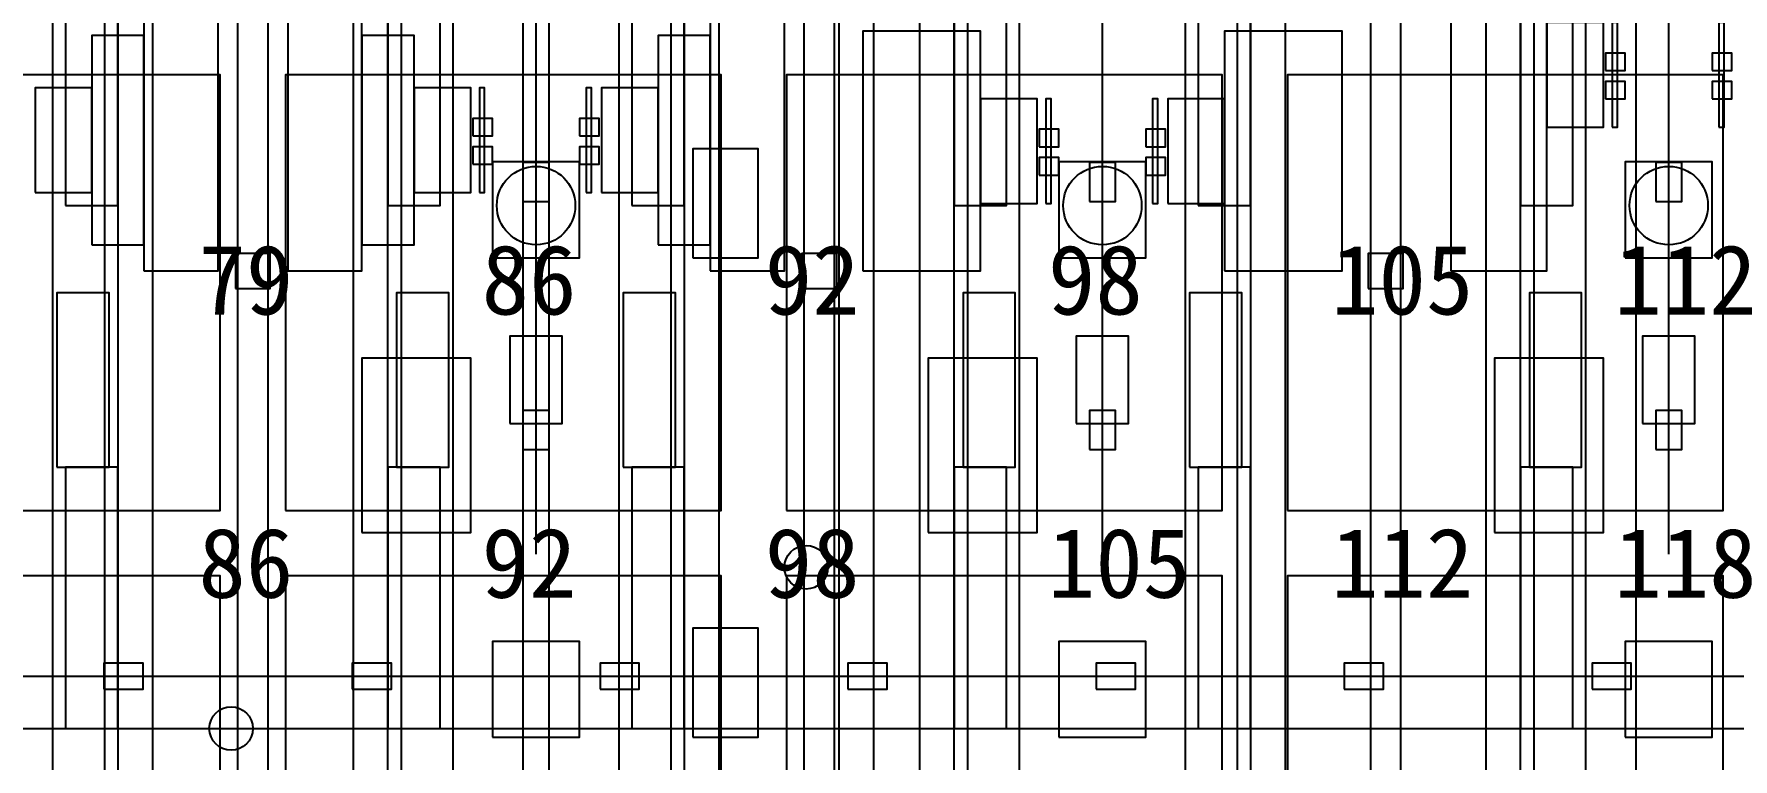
# Model space of a CAD drawing. Header units: metres. Extents: x -1640 to 1560, y -268 to 2338.
# Drawn here: x 100.22 to 139.22, y 1645.3 to 1661.94 of the extents above; entities that cross this region are included whole.
import ezdxf

# ---------------------------------------------------------------- set-up
doc = ezdxf.new("R2010")
doc.units = ezdxf.units.M
for name, color, linetype in [('1F_CHL', 4, 'Continuous'), ('1F_EHS_EXTINGUISHER_HYDRANT_CABINET_CONCEPT', 1, 'Continuous'), ('1F_PUMP', 2, 'Continuous'), ('1F_SCR', 3, 'Continuous'), ('2F_CSF_LATERAL_RACK_CONCEPT', 9, 'Continuous'), ('2F_RFG', 5, 'Continuous'), ('2F_VMB', 6, 'Continuous'), ('3F_CLEANROOM_OVERHEAD_PIPE_DUCT_CONCEPT', 9, 'Continuous'), ('3F_CMP', 5, 'Continuous'), ('3F_EHS_EGRESS_DIST_M', 2, 'Continuous'), ('3F_EHS_EXTINGUISHER_HYDRANT_CABINET_CONCEPT', 1, 'Continuous'), ('3F_EHS_GAS_DETECTOR', 6, 'Continuous'), ('3F_ETCH', 2, 'Continuous'), ('3F_FOUP', 5, 'Continuous'), ('3F_OHT', 9, 'Continuous'), ('3F_OHTV', 1, 'Continuous'), ('3F_STK', 3, 'Continuous'), ('3F_STRUCT_COLUMN', 8, 'Continuous'), ('3F_TBAR', 6, 'Continuous'), ('3F_WET', 6, 'Continuous'), ('4F_FFU', 1, 'Continuous'), ('4F_STRUCT_PLENUM_TRUSS_CONCEPT', 9, 'Continuous'), ('5F_CHL', 4, 'Continuous'), ('5F_EHS_EXTINGUISHER_HYDRANT_CABINET_CONCEPT', 1, 'Continuous'), ('5F_PUMP', 2, 'Continuous'), ('5F_SCR', 3, 'Continuous'), ('6F_CSF_LATERAL_RACK_CONCEPT', 9, 'Continuous'), ('6F_RFG', 5, 'Continuous'), ('6F_VMB', 6, 'Continuous'), ('7F_CLEANROOM_OVERHEAD_PIPE_DUCT_CONCEPT', 9, 'Continuous'), ('7F_CMP', 5, 'Continuous'), ('7F_EHS_EGRESS_DIST_M', 2, 'Continuous'), ('7F_EHS_EXTINGUISHER_HYDRANT_CABINET_CONCEPT', 1, 'Continuous'), ('7F_EHS_GAS_DETECTOR', 6, 'Continuous'), ('7F_ETCH', 2, 'Continuous'), ('7F_FOUP', 5, 'Continuous'), ('7F_OHT', 9, 'Continuous'), ('7F_OHTV', 1, 'Continuous'), ('7F_STK', 3, 'Continuous'), ('7F_STRUCT_COLUMN', 8, 'Continuous'), ('7F_TBAR', 6, 'Continuous'), ('7F_WET', 6, 'Continuous'), ('8F_FFU', 1, 'Continuous'), ('8F_STRUCT_PLENUM_TRUSS_CONCEPT', 9, 'Continuous'), ('EHS_TREATED_EXHAUST', 30, 'Continuous'), ('UTIL_ELEC.LV_CONCEPT', 2, 'Continuous'), ('UTIL_GAS.BULK_CONCEPT', 2, 'Continuous'), ('UTIL_PCW.R_CONCEPT', 1, 'Continuous'), ('UTIL_PCW.S_CONCEPT', 6, 'Continuous')]:
    doc.layers.add(name, color=color, linetype=linetype)

msp = doc.modelspace()

# ---------------------------------------------------------------- linework, layer by layer
at = {"layer": '1F_CHL'}
for points in [[(115.35, 1656.8), (116.85, 1656.8), (116.85, 1659.3), (115.35, 1659.3)], [(115.35, 1645.8), (116.85, 1645.8), (116.85, 1648.3), (115.35, 1648.3)]]:
    msp.add_lwpolyline(points, close=True, dxfattribs=at)
at = {"layer": '1F_EHS_EXTINGUISHER_HYDRANT_CABINET_CONCEPT'}
msp.add_circle((104.75, 1646), 0.5, dxfattribs=at)
at = {"layer": '1F_PUMP'}
for points in [[(100.75, 1652), (101.95, 1652), (101.95, 1656), (100.75, 1656)], [(108.55, 1652), (109.75, 1652), (109.75, 1656), (108.55, 1656)], [(113.75, 1652), (114.95, 1652), (114.95, 1656), (113.75, 1656)], [(121.55, 1652), (122.75, 1652), (122.75, 1656), (121.55, 1656)], [(126.75, 1652), (127.95, 1652), (127.95, 1656), (126.75, 1656)], [(134.55, 1652), (135.75, 1652), (135.75, 1656), (134.55, 1656)]]:
    msp.add_lwpolyline(points, close=True, dxfattribs=at)
at = {"layer": '1F_SCR'}
for points in [[(110.75, 1656.8), (112.75, 1656.8), (112.75, 1659), (110.75, 1659)], [(123.75, 1656.8), (125.75, 1656.8), (125.75, 1659), (123.75, 1659)], [(136.75, 1656.8), (138.75, 1656.8), (138.75, 1659), (136.75, 1659)], [(110.75, 1645.8), (112.75, 1645.8), (112.75, 1648), (110.75, 1648)], [(123.75, 1645.8), (125.75, 1645.8), (125.75, 1648), (123.75, 1648)], [(136.75, 1645.8), (138.75, 1645.8), (138.75, 1648), (136.75, 1648)]]:
    msp.add_lwpolyline(points, close=True, dxfattribs=at)
at = {"layer": '2F_CSF_LATERAL_RACK_CONCEPT'}
for points in [[(102.15, 1573), (102.95, 1573), (102.95, 1719), (102.15, 1719)], [(107.55, 1573), (108.35, 1573), (108.35, 1719), (107.55, 1719)], [(115.15, 1573), (115.95, 1573), (115.95, 1719), (115.15, 1719)], [(120.55, 1573), (121.35, 1573), (121.35, 1719), (120.55, 1719)], [(128.15, 1573), (128.95, 1573), (128.95, 1719), (128.15, 1719)], [(133.55, 1573), (134.35, 1573), (134.35, 1719), (133.55, 1719)]]:
    msp.add_lwpolyline(points, close=True, dxfattribs=at)
at = {"layer": '2F_RFG'}
for points in [[(100.95, 1658), (102.15, 1658), (102.15, 1664), (100.95, 1664)], [(108.35, 1658), (109.55, 1658), (109.55, 1664), (108.35, 1664)], [(113.95, 1658), (115.15, 1658), (115.15, 1664), (113.95, 1664)], [(121.35, 1658), (122.55, 1658), (122.55, 1664), (121.35, 1664)], [(126.95, 1658), (128.15, 1658), (128.15, 1664), (126.95, 1664)], [(134.35, 1658), (135.55, 1658), (135.55, 1664), (134.35, 1664)], [(100.95, 1646), (102.15, 1646), (102.15, 1652), (100.95, 1652)], [(108.35, 1646), (109.55, 1646), (109.55, 1652), (108.35, 1652)], [(113.95, 1646), (115.15, 1646), (115.15, 1652), (113.95, 1652)], [(121.35, 1646), (122.55, 1646), (122.55, 1652), (121.35, 1652)], [(126.95, 1646), (128.15, 1646), (128.15, 1652), (126.95, 1652)], [(134.35, 1646), (135.55, 1646), (135.55, 1652), (134.35, 1652)]]:
    msp.add_lwpolyline(points, close=True, dxfattribs=at)
at = {"layer": '2F_VMB'}
for points in [[(111.15, 1653), (112.35, 1653), (112.35, 1655), (111.15, 1655)], [(124.15, 1653), (125.35, 1653), (125.35, 1655), (124.15, 1655)], [(137.15, 1653), (138.35, 1653), (138.35, 1655), (137.15, 1655)]]:
    msp.add_lwpolyline(points, close=True, dxfattribs=at)
at = {"layer": '3F_CLEANROOM_OVERHEAD_PIPE_DUCT_CONCEPT'}
for points in [[(100.65, 1572), (101.85, 1572), (101.85, 1720), (100.65, 1720)], [(108.65, 1572), (109.85, 1572), (109.85, 1720), (108.65, 1720)], [(113.65, 1572), (114.85, 1572), (114.85, 1720), (113.65, 1720)], [(121.65, 1572), (122.85, 1572), (122.85, 1720), (121.65, 1720)], [(126.65, 1572), (127.85, 1572), (127.85, 1720), (126.65, 1720)], [(134.65, 1572), (135.85, 1572), (135.85, 1720), (134.65, 1720)]]:
    msp.add_lwpolyline(points, close=True, dxfattribs=at)
at = {"layer": '3F_CMP'}
for points in [[(119.25, 1656.5), (121.95, 1656.5), (121.95, 1662), (119.25, 1662)], [(127.55, 1656.5), (130.25, 1656.5), (130.25, 1662), (127.55, 1662)], [(121.95, 1658.05), (123.25, 1658.05), (123.25, 1660.45), (121.95, 1660.45)], [(126.25, 1658.05), (127.55, 1658.05), (127.55, 1660.45), (126.25, 1660.45)]]:
    msp.add_lwpolyline(points, close=True, dxfattribs=at)
at = {"layer": '3F_EHS_EXTINGUISHER_HYDRANT_CABINET_CONCEPT'}
msp.add_circle((117.95, 1649.7), 0.5, dxfattribs=at)
at = {"layer": '3F_EHS_GAS_DETECTOR'}
for centre in [(111.75, 1658), (124.75, 1658), (137.75, 1658)]:
    msp.add_circle(centre, 0.9, dxfattribs=at)
at = {"layer": '3F_ETCH'}
for points in [[(102.75, 1656.5), (104.45, 1656.5), (104.45, 1662.5), (102.75, 1662.5)], [(106.05, 1656.5), (107.75, 1656.5), (107.75, 1662.5), (106.05, 1662.5)], [(115.75, 1656.5), (117.45, 1656.5), (117.45, 1662.5), (115.75, 1662.5)], [(101.55, 1657.1), (102.75, 1657.1), (102.75, 1661.9), (101.55, 1661.9)], [(107.75, 1657.1), (108.95, 1657.1), (108.95, 1661.9), (107.75, 1661.9)], [(114.55, 1657.1), (115.75, 1657.1), (115.75, 1661.9), (114.55, 1661.9)], [(100.25, 1658.3), (101.55, 1658.3), (101.55, 1660.7), (100.25, 1660.7)], [(108.95, 1658.3), (110.25, 1658.3), (110.25, 1660.7), (108.95, 1660.7)], [(113.25, 1658.3), (114.55, 1658.3), (114.55, 1660.7), (113.25, 1660.7)]]:
    msp.add_lwpolyline(points, close=True, dxfattribs=at)
at = {"layer": '3F_FOUP'}
for points in [[(136.3, 1661.1), (136.75, 1661.1), (136.75, 1661.5), (136.3, 1661.5)], [(138.75, 1661.1), (139.2, 1661.1), (139.2, 1661.5), (138.75, 1661.5)], [(136.3, 1660.45), (136.75, 1660.45), (136.75, 1660.85), (136.3, 1660.85)], [(138.75, 1660.45), (139.2, 1660.45), (139.2, 1660.85), (138.75, 1660.85)], [(110.3, 1659.6), (110.75, 1659.6), (110.75, 1660), (110.3, 1660)], [(112.75, 1659.6), (113.2, 1659.6), (113.2, 1660), (112.75, 1660)], [(123.3, 1659.35), (123.75, 1659.35), (123.75, 1659.75), (123.3, 1659.75)], [(125.75, 1659.35), (126.2, 1659.35), (126.2, 1659.75), (125.75, 1659.75)], [(110.3, 1658.95), (110.75, 1658.95), (110.75, 1659.35), (110.3, 1659.35)], [(112.75, 1658.95), (113.2, 1658.95), (113.2, 1659.35), (112.75, 1659.35)], [(123.3, 1658.7), (123.75, 1658.7), (123.75, 1659.1), (123.3, 1659.1)], [(125.75, 1658.7), (126.2, 1658.7), (126.2, 1659.1), (125.75, 1659.1)]]:
    msp.add_lwpolyline(points, close=True, dxfattribs=at)
at = {"layer": '3F_OHT'}
for p, q in [((111.75, 1650), (111.75, 1720)), ((124.75, 1650), (124.75, 1720)), ((137.75, 1650), (137.75, 1720)), ((-31.5, 1647.2), (190, 1647.2))]:
    msp.add_line(p, q, dxfattribs=at)
at = {"layer": '3F_OHTV'}
for points in [[(111.45, 1658.09), (112.05, 1658.09), (112.05, 1658.99), (111.45, 1658.99)], [(124.45, 1658.09), (125.05, 1658.09), (125.05, 1658.99), (124.45, 1658.99)], [(137.45, 1658.09), (138.05, 1658.09), (138.05, 1658.99), (137.45, 1658.99)], [(111.45, 1652.4), (112.05, 1652.4), (112.05, 1653.3), (111.45, 1653.3)], [(124.45, 1652.4), (125.05, 1652.4), (125.05, 1653.3), (124.45, 1653.3)], [(137.45, 1652.4), (138.05, 1652.4), (138.05, 1653.3), (137.45, 1653.3)], [(101.83, 1646.9), (102.73, 1646.9), (102.73, 1647.5), (101.83, 1647.5)], [(107.53, 1646.9), (108.43, 1646.9), (108.43, 1647.5), (107.53, 1647.5)], [(113.22, 1646.9), (114.12, 1646.9), (114.12, 1647.5), (113.22, 1647.5)], [(118.91, 1646.9), (119.81, 1646.9), (119.81, 1647.5), (118.91, 1647.5)], [(124.61, 1646.9), (125.51, 1646.9), (125.51, 1647.5), (124.61, 1647.5)], [(130.3, 1646.9), (131.2, 1646.9), (131.2, 1647.5), (130.3, 1647.5)], [(135.99, 1646.9), (136.89, 1646.9), (136.89, 1647.5), (135.99, 1647.5)]]:
    msp.add_lwpolyline(points, close=True, dxfattribs=at)
at = {"layer": '3F_STK'}
for points in [[(107.75, 1650.5), (110.25, 1650.5), (110.25, 1654.5), (107.75, 1654.5)], [(120.75, 1650.5), (123.25, 1650.5), (123.25, 1654.5), (120.75, 1654.5)], [(133.75, 1650.5), (136.25, 1650.5), (136.25, 1654.5), (133.75, 1654.5)]]:
    msp.add_lwpolyline(points, close=True, dxfattribs=at)
at = {"layer": '3F_STRUCT_COLUMN'}
for points in [[(104.85, 1656.1), (105.65, 1656.1), (105.65, 1656.9), (104.85, 1656.9)], [(117.85, 1656.1), (118.65, 1656.1), (118.65, 1656.9), (117.85, 1656.9)], [(130.85, 1656.1), (131.65, 1656.1), (131.65, 1656.9), (130.85, 1656.9)]]:
    msp.add_lwpolyline(points, close=True, dxfattribs=at)
at = {"layer": '3F_TBAR'}
for points in [[(136.45, 1659.8), (136.57, 1659.8), (136.57, 1662.2), (136.45, 1662.2)], [(138.9, 1659.8), (139.02, 1659.8), (139.02, 1662.2), (138.9, 1662.2)], [(110.45, 1658.3), (110.57, 1658.3), (110.57, 1660.7), (110.45, 1660.7)], [(112.9, 1658.3), (113.02, 1658.3), (113.02, 1660.7), (112.9, 1660.7)], [(123.45, 1658.05), (123.57, 1658.05), (123.57, 1660.45), (123.45, 1660.45)], [(125.9, 1658.05), (126.02, 1658.05), (126.02, 1660.45), (125.9, 1660.45)]]:
    msp.add_lwpolyline(points, close=True, dxfattribs=at)
at = {"layer": '3F_WET'}
for points in [[(132.75, 1656.5), (134.95, 1656.5), (134.95, 1665.5), (132.75, 1665.5)], [(134.95, 1659.8), (136.25, 1659.8), (136.25, 1662.2), (134.95, 1662.2)]]:
    msp.add_lwpolyline(points, close=True, dxfattribs=at)
at = {"layer": '4F_FFU'}
for points in [[(94.5, 1651), (104.5, 1651), (104.5, 1661), (94.5, 1661)], [(106, 1651), (116, 1651), (116, 1661), (106, 1661)], [(117.5, 1651), (127.5, 1651), (127.5, 1661), (117.5, 1661)], [(129, 1651), (139, 1651), (139, 1661), (129, 1661)], [(94.5, 1639.5), (104.5, 1639.5), (104.5, 1649.5), (94.5, 1649.5)], [(106, 1639.5), (116, 1639.5), (116, 1649.5), (106, 1649.5)], [(117.5, 1639.5), (127.5, 1639.5), (127.5, 1649.5), (117.5, 1649.5)], [(129, 1639.5), (139, 1639.5), (139, 1649.5), (129, 1649.5)]]:
    msp.add_lwpolyline(points, close=True, dxfattribs=at)
at = {"layer": '4F_STRUCT_PLENUM_TRUSS_CONCEPT'}
for points in [[(104.9, 1569), (105.6, 1569), (105.6, 1723), (104.9, 1723)], [(117.9, 1569), (118.6, 1569), (118.6, 1723), (117.9, 1723)], [(130.9, 1569), (131.6, 1569), (131.6, 1723), (130.9, 1723)]]:
    msp.add_lwpolyline(points, close=True, dxfattribs=at)
at = {"layer": '5F_CHL'}
for points in [[(115.35, 1656.8), (116.85, 1656.8), (116.85, 1659.3), (115.35, 1659.3)], [(115.35, 1645.8), (116.85, 1645.8), (116.85, 1648.3), (115.35, 1648.3)]]:
    msp.add_lwpolyline(points, close=True, dxfattribs=at)
at = {"layer": '5F_EHS_EXTINGUISHER_HYDRANT_CABINET_CONCEPT'}
msp.add_circle((104.75, 1646), 0.5, dxfattribs=at)
at = {"layer": '5F_PUMP'}
for points in [[(100.75, 1652), (101.95, 1652), (101.95, 1656), (100.75, 1656)], [(108.55, 1652), (109.75, 1652), (109.75, 1656), (108.55, 1656)], [(113.75, 1652), (114.95, 1652), (114.95, 1656), (113.75, 1656)], [(121.55, 1652), (122.75, 1652), (122.75, 1656), (121.55, 1656)], [(126.75, 1652), (127.95, 1652), (127.95, 1656), (126.75, 1656)], [(134.55, 1652), (135.75, 1652), (135.75, 1656), (134.55, 1656)]]:
    msp.add_lwpolyline(points, close=True, dxfattribs=at)
at = {"layer": '5F_SCR'}
for points in [[(110.75, 1656.8), (112.75, 1656.8), (112.75, 1659), (110.75, 1659)], [(123.75, 1656.8), (125.75, 1656.8), (125.75, 1659), (123.75, 1659)], [(136.75, 1656.8), (138.75, 1656.8), (138.75, 1659), (136.75, 1659)], [(110.75, 1645.8), (112.75, 1645.8), (112.75, 1648), (110.75, 1648)], [(123.75, 1645.8), (125.75, 1645.8), (125.75, 1648), (123.75, 1648)], [(136.75, 1645.8), (138.75, 1645.8), (138.75, 1648), (136.75, 1648)]]:
    msp.add_lwpolyline(points, close=True, dxfattribs=at)
at = {"layer": '6F_CSF_LATERAL_RACK_CONCEPT'}
for points in [[(102.15, 1573), (102.95, 1573), (102.95, 1719), (102.15, 1719)], [(107.55, 1573), (108.35, 1573), (108.35, 1719), (107.55, 1719)], [(115.15, 1573), (115.95, 1573), (115.95, 1719), (115.15, 1719)], [(120.55, 1573), (121.35, 1573), (121.35, 1719), (120.55, 1719)], [(128.15, 1573), (128.95, 1573), (128.95, 1719), (128.15, 1719)], [(133.55, 1573), (134.35, 1573), (134.35, 1719), (133.55, 1719)]]:
    msp.add_lwpolyline(points, close=True, dxfattribs=at)
at = {"layer": '6F_RFG'}
for points in [[(100.95, 1658), (102.15, 1658), (102.15, 1664), (100.95, 1664)], [(108.35, 1658), (109.55, 1658), (109.55, 1664), (108.35, 1664)], [(113.95, 1658), (115.15, 1658), (115.15, 1664), (113.95, 1664)], [(121.35, 1658), (122.55, 1658), (122.55, 1664), (121.35, 1664)], [(126.95, 1658), (128.15, 1658), (128.15, 1664), (126.95, 1664)], [(134.35, 1658), (135.55, 1658), (135.55, 1664), (134.35, 1664)], [(100.95, 1646), (102.15, 1646), (102.15, 1652), (100.95, 1652)], [(108.35, 1646), (109.55, 1646), (109.55, 1652), (108.35, 1652)], [(113.95, 1646), (115.15, 1646), (115.15, 1652), (113.95, 1652)], [(121.35, 1646), (122.55, 1646), (122.55, 1652), (121.35, 1652)], [(126.95, 1646), (128.15, 1646), (128.15, 1652), (126.95, 1652)], [(134.35, 1646), (135.55, 1646), (135.55, 1652), (134.35, 1652)]]:
    msp.add_lwpolyline(points, close=True, dxfattribs=at)
at = {"layer": '6F_VMB'}
for points in [[(111.15, 1653), (112.35, 1653), (112.35, 1655), (111.15, 1655)], [(124.15, 1653), (125.35, 1653), (125.35, 1655), (124.15, 1655)], [(137.15, 1653), (138.35, 1653), (138.35, 1655), (137.15, 1655)]]:
    msp.add_lwpolyline(points, close=True, dxfattribs=at)
at = {"layer": '7F_CLEANROOM_OVERHEAD_PIPE_DUCT_CONCEPT'}
for points in [[(100.65, 1572), (101.85, 1572), (101.85, 1720), (100.65, 1720)], [(108.65, 1572), (109.85, 1572), (109.85, 1720), (108.65, 1720)], [(113.65, 1572), (114.85, 1572), (114.85, 1720), (113.65, 1720)], [(121.65, 1572), (122.85, 1572), (122.85, 1720), (121.65, 1720)], [(126.65, 1572), (127.85, 1572), (127.85, 1720), (126.65, 1720)], [(134.65, 1572), (135.85, 1572), (135.85, 1720), (134.65, 1720)]]:
    msp.add_lwpolyline(points, close=True, dxfattribs=at)
at = {"layer": '7F_CMP'}
for points in [[(119.25, 1656.5), (121.95, 1656.5), (121.95, 1662), (119.25, 1662)], [(127.55, 1656.5), (130.25, 1656.5), (130.25, 1662), (127.55, 1662)], [(121.95, 1658.05), (123.25, 1658.05), (123.25, 1660.45), (121.95, 1660.45)], [(126.25, 1658.05), (127.55, 1658.05), (127.55, 1660.45), (126.25, 1660.45)]]:
    msp.add_lwpolyline(points, close=True, dxfattribs=at)
at = {"layer": '7F_EHS_EXTINGUISHER_HYDRANT_CABINET_CONCEPT'}
msp.add_circle((117.95, 1649.7), 0.5, dxfattribs=at)
at = {"layer": '7F_EHS_GAS_DETECTOR'}
for centre in [(111.75, 1658), (124.75, 1658), (137.75, 1658)]:
    msp.add_circle(centre, 0.9, dxfattribs=at)
at = {"layer": '7F_ETCH'}
for points in [[(102.75, 1656.5), (104.45, 1656.5), (104.45, 1662.5), (102.75, 1662.5)], [(106.05, 1656.5), (107.75, 1656.5), (107.75, 1662.5), (106.05, 1662.5)], [(115.75, 1656.5), (117.45, 1656.5), (117.45, 1662.5), (115.75, 1662.5)], [(101.55, 1657.1), (102.75, 1657.1), (102.75, 1661.9), (101.55, 1661.9)], [(107.75, 1657.1), (108.95, 1657.1), (108.95, 1661.9), (107.75, 1661.9)], [(114.55, 1657.1), (115.75, 1657.1), (115.75, 1661.9), (114.55, 1661.9)], [(100.25, 1658.3), (101.55, 1658.3), (101.55, 1660.7), (100.25, 1660.7)], [(108.95, 1658.3), (110.25, 1658.3), (110.25, 1660.7), (108.95, 1660.7)], [(113.25, 1658.3), (114.55, 1658.3), (114.55, 1660.7), (113.25, 1660.7)]]:
    msp.add_lwpolyline(points, close=True, dxfattribs=at)
at = {"layer": '7F_FOUP'}
for points in [[(136.3, 1661.1), (136.75, 1661.1), (136.75, 1661.5), (136.3, 1661.5)], [(138.75, 1661.1), (139.2, 1661.1), (139.2, 1661.5), (138.75, 1661.5)], [(136.3, 1660.45), (136.75, 1660.45), (136.75, 1660.85), (136.3, 1660.85)], [(138.75, 1660.45), (139.2, 1660.45), (139.2, 1660.85), (138.75, 1660.85)], [(110.3, 1659.6), (110.75, 1659.6), (110.75, 1660), (110.3, 1660)], [(112.75, 1659.6), (113.2, 1659.6), (113.2, 1660), (112.75, 1660)], [(123.3, 1659.35), (123.75, 1659.35), (123.75, 1659.75), (123.3, 1659.75)], [(125.75, 1659.35), (126.2, 1659.35), (126.2, 1659.75), (125.75, 1659.75)], [(110.3, 1658.95), (110.75, 1658.95), (110.75, 1659.35), (110.3, 1659.35)], [(112.75, 1658.95), (113.2, 1658.95), (113.2, 1659.35), (112.75, 1659.35)], [(123.3, 1658.7), (123.75, 1658.7), (123.75, 1659.1), (123.3, 1659.1)], [(125.75, 1658.7), (126.2, 1658.7), (126.2, 1659.1), (125.75, 1659.1)]]:
    msp.add_lwpolyline(points, close=True, dxfattribs=at)
at = {"layer": '7F_OHT'}
for p, q in [((111.75, 1650), (111.75, 1720)), ((124.75, 1650), (124.75, 1720)), ((137.75, 1650), (137.75, 1720)), ((-31.5, 1647.2), (190, 1647.2))]:
    msp.add_line(p, q, dxfattribs=at)
at = {"layer": '7F_OHTV'}
for points in [[(111.45, 1658.09), (112.05, 1658.09), (112.05, 1658.99), (111.45, 1658.99)], [(124.45, 1658.09), (125.05, 1658.09), (125.05, 1658.99), (124.45, 1658.99)], [(137.45, 1658.09), (138.05, 1658.09), (138.05, 1658.99), (137.45, 1658.99)], [(111.45, 1652.4), (112.05, 1652.4), (112.05, 1653.3), (111.45, 1653.3)], [(124.45, 1652.4), (125.05, 1652.4), (125.05, 1653.3), (124.45, 1653.3)], [(137.45, 1652.4), (138.05, 1652.4), (138.05, 1653.3), (137.45, 1653.3)], [(101.83, 1646.9), (102.73, 1646.9), (102.73, 1647.5), (101.83, 1647.5)], [(107.53, 1646.9), (108.43, 1646.9), (108.43, 1647.5), (107.53, 1647.5)], [(113.22, 1646.9), (114.12, 1646.9), (114.12, 1647.5), (113.22, 1647.5)], [(118.91, 1646.9), (119.81, 1646.9), (119.81, 1647.5), (118.91, 1647.5)], [(124.61, 1646.9), (125.51, 1646.9), (125.51, 1647.5), (124.61, 1647.5)], [(130.3, 1646.9), (131.2, 1646.9), (131.2, 1647.5), (130.3, 1647.5)], [(135.99, 1646.9), (136.89, 1646.9), (136.89, 1647.5), (135.99, 1647.5)]]:
    msp.add_lwpolyline(points, close=True, dxfattribs=at)
at = {"layer": '7F_STK'}
for points in [[(107.75, 1650.5), (110.25, 1650.5), (110.25, 1654.5), (107.75, 1654.5)], [(120.75, 1650.5), (123.25, 1650.5), (123.25, 1654.5), (120.75, 1654.5)], [(133.75, 1650.5), (136.25, 1650.5), (136.25, 1654.5), (133.75, 1654.5)]]:
    msp.add_lwpolyline(points, close=True, dxfattribs=at)
at = {"layer": '7F_STRUCT_COLUMN'}
for points in [[(104.85, 1656.1), (105.65, 1656.1), (105.65, 1656.9), (104.85, 1656.9)], [(117.85, 1656.1), (118.65, 1656.1), (118.65, 1656.9), (117.85, 1656.9)], [(130.85, 1656.1), (131.65, 1656.1), (131.65, 1656.9), (130.85, 1656.9)]]:
    msp.add_lwpolyline(points, close=True, dxfattribs=at)
at = {"layer": '7F_TBAR'}
for points in [[(136.45, 1659.8), (136.57, 1659.8), (136.57, 1662.2), (136.45, 1662.2)], [(138.9, 1659.8), (139.02, 1659.8), (139.02, 1662.2), (138.9, 1662.2)], [(110.45, 1658.3), (110.57, 1658.3), (110.57, 1660.7), (110.45, 1660.7)], [(112.9, 1658.3), (113.02, 1658.3), (113.02, 1660.7), (112.9, 1660.7)], [(123.45, 1658.05), (123.57, 1658.05), (123.57, 1660.45), (123.45, 1660.45)], [(125.9, 1658.05), (126.02, 1658.05), (126.02, 1660.45), (125.9, 1660.45)]]:
    msp.add_lwpolyline(points, close=True, dxfattribs=at)
at = {"layer": '7F_WET'}
for points in [[(132.75, 1656.5), (134.95, 1656.5), (134.95, 1665.5), (132.75, 1665.5)], [(134.95, 1659.8), (136.25, 1659.8), (136.25, 1662.2), (134.95, 1662.2)]]:
    msp.add_lwpolyline(points, close=True, dxfattribs=at)
at = {"layer": '8F_FFU'}
for points in [[(94.5, 1651), (104.5, 1651), (104.5, 1661), (94.5, 1661)], [(106, 1651), (116, 1651), (116, 1661), (106, 1661)], [(117.5, 1651), (127.5, 1651), (127.5, 1661), (117.5, 1661)], [(129, 1651), (139, 1651), (139, 1661), (129, 1661)], [(94.5, 1639.5), (104.5, 1639.5), (104.5, 1649.5), (94.5, 1649.5)], [(106, 1639.5), (116, 1639.5), (116, 1649.5), (106, 1649.5)], [(117.5, 1639.5), (127.5, 1639.5), (127.5, 1649.5), (117.5, 1649.5)], [(129, 1639.5), (139, 1639.5), (139, 1649.5), (129, 1649.5)]]:
    msp.add_lwpolyline(points, close=True, dxfattribs=at)
at = {"layer": '8F_STRUCT_PLENUM_TRUSS_CONCEPT'}
for points in [[(104.9, 1569), (105.6, 1569), (105.6, 1723), (104.9, 1723)], [(117.9, 1569), (118.6, 1569), (118.6, 1723), (117.9, 1723)], [(130.9, 1569), (131.6, 1569), (131.6, 1723), (130.9, 1723)]]:
    msp.add_lwpolyline(points, close=True, dxfattribs=at)
at = {"layer": 'EHS_TREATED_EXHAUST'}
msp.add_lwpolyline([(111.45, 1573), (112.05, 1573), (112.05, 1731), (111.45, 1731)], close=True, dxfattribs=at)
msp.add_lwpolyline([(111.45, 1573), (112.05, 1573), (112.05, 1731), (111.45, 1731)], close=True, dxfattribs=at)
at = {"layer": 'UTIL_ELEC.LV_CONCEPT'}
msp.add_line((137, 1574.7), (137, 1731.3), dxfattribs=at)
msp.add_line((137, 1574.7), (137, 1731.3), dxfattribs=at)
at = {"layer": 'UTIL_GAS.BULK_CONCEPT'}
msp.add_line((-279.35, 1646), (188.35, 1646), dxfattribs=at)
msp.add_line((-279.35, 1646), (188.35, 1646), dxfattribs=at)
at = {"layer": 'UTIL_PCW.R_CONCEPT'}
msp.add_line((119.505, 1574.78), (119.505, 1717.23), dxfattribs=at)
msp.add_line((119.505, 1574.78), (119.505, 1717.23), dxfattribs=at)
at = {"layer": 'UTIL_PCW.S_CONCEPT'}
msp.add_line((118.705, 1574.78), (118.705, 1717.23), dxfattribs=at)
msp.add_line((118.705, 1574.78), (118.705, 1717.23), dxfattribs=at)

# ---------------------------------------------------------------- texts
at = {"layer": '3F_EHS_EGRESS_DIST_M'}
for s, p in [('79', (104, 1655.5)), ('86', (110.5, 1655.5)), ('92', (117, 1655.5)), ('98', (123.5, 1655.5)), ('105', (130, 1655.5)), ('112', (136.5, 1655.5)), ('86', (104, 1649)), ('92', (110.5, 1649)), ('98', (117, 1649)), ('105', (123.5, 1649)), ('112', (130, 1649)), ('118', (136.5, 1649))]:
    msp.add_text(s, height=1.6, dxfattribs=at).set_placement(p)
at = {"layer": '7F_EHS_EGRESS_DIST_M'}
for s, p in [('79', (104, 1655.5)), ('86', (110.5, 1655.5)), ('92', (117, 1655.5)), ('98', (123.5, 1655.5)), ('105', (130, 1655.5)), ('112', (136.5, 1655.5)), ('86', (104, 1649)), ('92', (110.5, 1649)), ('98', (117, 1649)), ('105', (123.5, 1649)), ('112', (130, 1649)), ('118', (136.5, 1649))]:
    msp.add_text(s, height=1.6, dxfattribs=at).set_placement(p)

doc.saveas('drawing.dxf')
